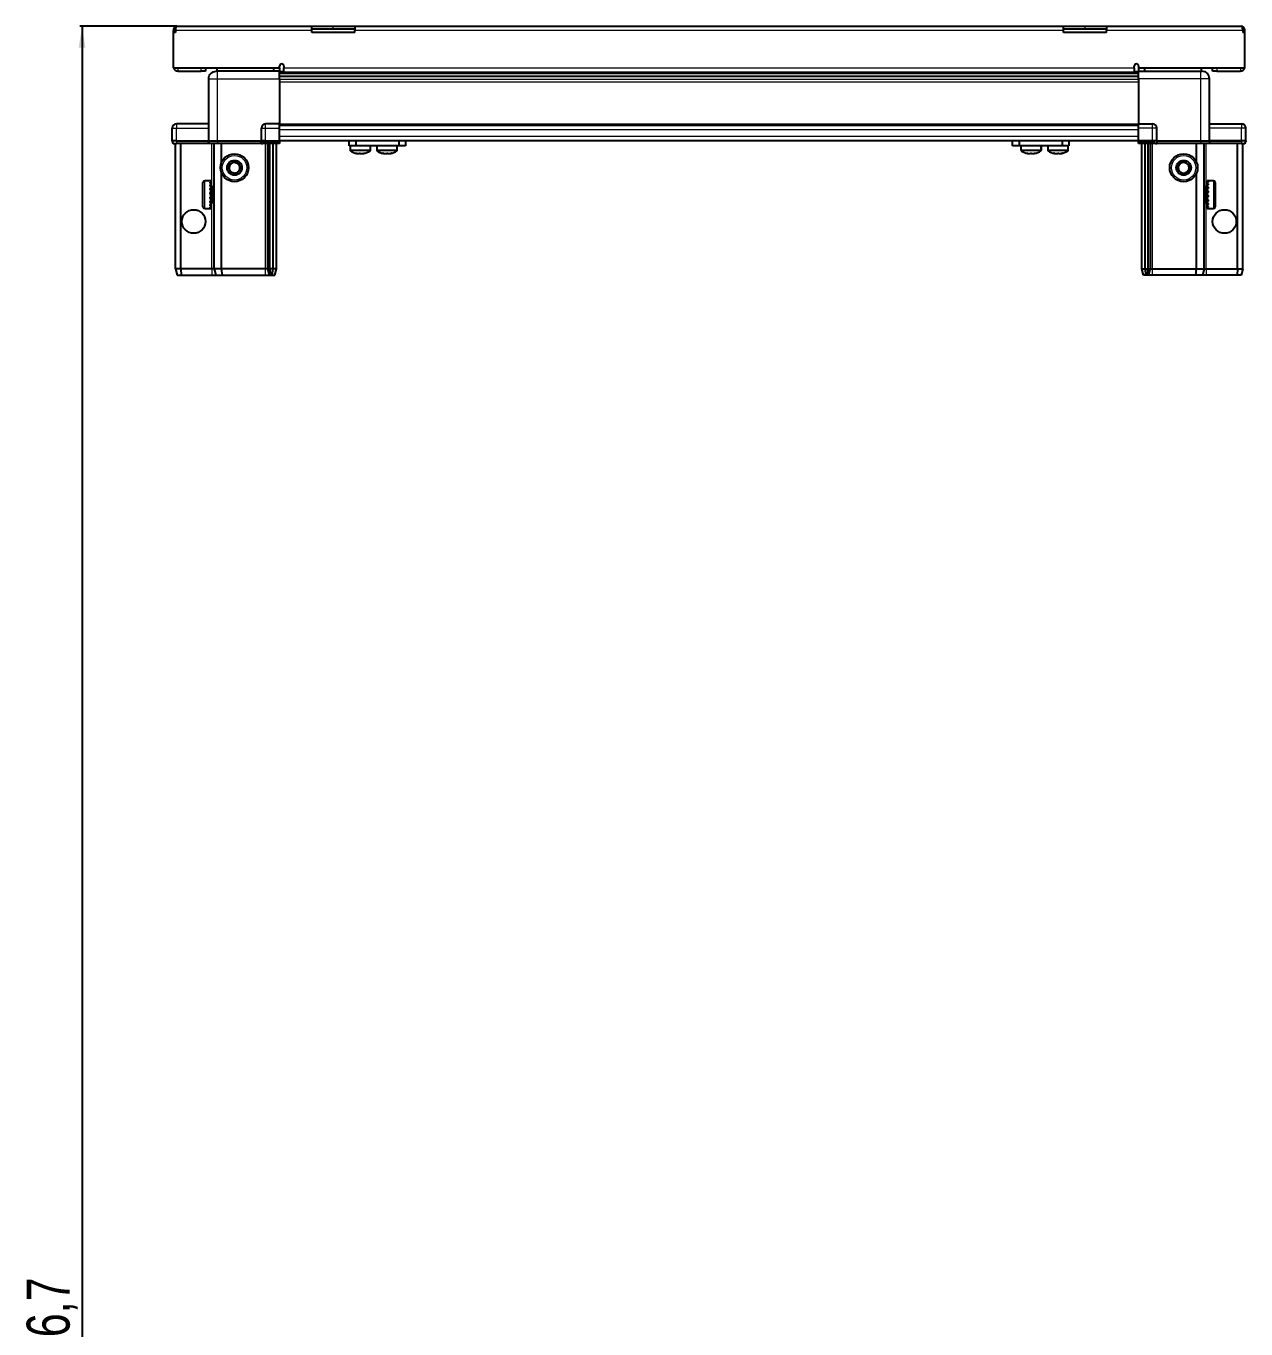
# Model space of a CAD drawing. Header units: millimetres. Extents: x 927 to 3563, y -469 to 1533.
# Drawn here: x 983 to 1551, y 138 to 744 of the extents above; entities that cross this region are included whole.
import ezdxf

# ---------------------------------------------------------------- set-up
doc = ezdxf.new("R2010")
doc.units = ezdxf.units.MM
doc.layers.add('FORMAT', color=7, linetype='Continuous')
doc.styles.add('SLDTEXTSTYLE0', font='TXT', dxfattribs={"width": 0.75})
doc.dimstyles.new('SLDDIMSTYLE0', dxfattribs={"dimtxt": 20, "dimasz": 10, "dimexe": 0, "dimexo": 0.0625, "dimgap": 5, "dimtad": 2, "dimdec": 1, "dimrnd": 1e-09, "dimzin": 12, "dimdsep": 46, "dimtxsty": 'SLDTEXTSTYLE0', "dimsah": 1, "dimcen": 0.09, "dimadec": 0, "dimazin": 3, "dimtfac": 1, "dimtofl": 0, "dimtmove": 0, "dimatfit": 3, "dimfxl": 0, "dimfrac": 2, "dimtolj": 1, "dimtzin": 12, "dimarcsym": 0})

# ---------------------------------------------------------------- blocks, each defined once
blk = doc.blocks.new('_D_8')
at = {"layer": 'FORMAT'}
for p, q in [((1052.76, 744.43), (1007.67, 744.43)), ((1008.67, 744.43), (1008.67, -462.27)), ((1053.26, -462.27), (1007.67, -462.27))]:
    blk.add_line(p, q, dxfattribs=at)
for points in [[(1008.67, 744.43), (1007.13, 734.43), (1010.21, 734.43)], [(1008.67, -462.27), (1010.21, -452.27), (1007.13, -452.27)]]:
    blk.add_solid(points, dxfattribs=at)
at = {"layer": 'FORMAT', "insert": (982.89, 100.44), "char_height": 20, "attachment_point": 1, "rotation": 90, "style": 'SLDTEXTSTYLE0'}
blk.add_mtext('1206,7', dxfattribs=at)

msp = doc.modelspace()

# ---------------------------------------------------------------- linework, layer by layer
at = {"color": 7, "linetype": 'Continuous', "lineweight": 25}
for p, q in [((1052.17, 742.33), (1051.17, 742.33)), ((1051.17, 742.33), (1051.17, 741.43)), ((1051.17, 741.43), (1051.17, 724.93)), ((1052.17, 741.43), (1051.17, 741.43)), ((1052.17, 742.33), (1052.17, 741.43)), ((1052.77, 744.43), (1115.67, 744.43)), ((1115.67, 742.33), (1115.67, 744.43)), ((1115.67, 744.43), (1125.67, 744.43)), ((1125.67, 742.93), (1115.67, 742.93)), ((1115.67, 741.43), (1115.67, 742.33)), ((1135.67, 741.43), (1115.67, 741.43)), ((1125.67, 744.43), (1135.67, 744.43)), ((1135.67, 742.93), (1125.67, 742.93)), ((1135.67, 744.43), (1465.67, 744.43)), ((1135.67, 744.43), (1135.67, 742.33)), ((1135.67, 741.43), (1135.67, 742.33)), ((1465.67, 742.33), (1465.67, 744.43)), ((1465.67, 744.43), (1475.67, 744.43)), ((1475.67, 742.93), (1465.67, 742.93)), ((1465.67, 741.43), (1465.67, 742.33)), ((1485.67, 741.43), (1465.67, 741.43)), ((1475.67, 744.43), (1485.67, 744.43)), ((1485.67, 742.93), (1475.67, 742.93)), ((1485.67, 744.43), (1548.57, 744.43)), ((1485.67, 744.43), (1485.67, 742.33)), ((1485.67, 741.43), (1485.67, 742.33)), ((1549.17, 742.33), (1549.17, 741.43)), ((1549.17, 742.33), (1550.17, 742.33)), ((1550.17, 741.43), (1549.17, 741.43)), ((1550.17, 741.43), (1550.17, 742.33)), ((1550.17, 724.93), (1550.17, 741.43)), ((1051.17, 724.93), (1100.67, 724.93)), ((1053.27, 723.43), (1064.17, 723.43)), ((1066.17, 723.43), (1064.17, 723.43)), ((1066.17, 724.93), (1066.17, 723.43)), ((1071.42, 724.93), (1071.42, 723.43)), ((1100.67, 723.43), (1071.67, 723.43)), ((1097.92, 723.43), (1097.92, 724.93)), ((1100.52, 723.43), (1100.52, 719.93)), ((1100.67, 724.93), (1100.67, 725.78)), ((1100.67, 724.93), (1100.67, 723.43)), ((1100.67, 722.78), (1124.55, 722.78)), ((1102.67, 725.78), (1102.67, 725.03)), ((1102.67, 722.93), (1102.67, 725.03)), ((1102.67, 722.93), (1498.67, 722.93)), ((1119.17, 722.93), (1119.17, 722.78)), ((1119.34, 722.93), (1119.34, 722.78)), ((1119.54, 722.93), (1119.54, 722.78)), ((1120.09, 722.93), (1120.09, 722.78)), ((1120.51, 722.93), (1120.51, 722.78)), ((1121.4, 722.93), (1121.4, 722.78)), ((1121.98, 722.93), (1121.98, 722.78)), ((1123.12, 722.93), (1123.12, 722.78)), ((1123.81, 722.93), (1123.81, 722.78)), ((1124.55, 722.78), (1125.09, 722.78)), ((1125.09, 722.93), (1125.09, 722.78)), ((1125.09, 722.78), (1125.1, 722.78)), ((1125.1, 722.78), (1125.83, 722.78)), ((1125.28, 722.93), (1125.28, 722.78)), ((1125.78, 722.93), (1125.78, 722.78)), ((1125.83, 722.93), (1125.83, 722.78)), ((1125.83, 722.78), (1126.79, 722.78)), ((1125.83, 722.78), (1125.83, 722.78)), ((1126.79, 722.78), (1474.55, 722.78)), ((1127.12, 722.93), (1127.12, 722.78)), ((1127.13, 722.93), (1127.13, 722.78)), ((1127.83, 722.93), (1127.83, 722.78)), ((1129.01, 722.93), (1129.01, 722.78)), ((1129.62, 722.93), (1129.62, 722.78)), ((1130.57, 722.93), (1130.57, 722.78)), ((1131.02, 722.93), (1131.02, 722.78)), ((1131.65, 722.93), (1131.65, 722.78)), ((1131.9, 722.93), (1131.9, 722.78)), ((1132.15, 722.93), (1132.15, 722.78)), ((1132.17, 722.93), (1132.17, 722.78)), ((1469.17, 722.93), (1469.17, 722.78)), ((1469.29, 722.93), (1469.29, 722.78)), ((1469.47, 722.93), (1469.47, 722.78)), ((1469.97, 722.93), (1469.97, 722.78)), ((1470.37, 722.93), (1470.37, 722.78)), ((1471.22, 722.93), (1471.22, 722.78)), ((1471.79, 722.93), (1471.79, 722.78)), ((1472.9, 722.93), (1472.9, 722.78)), ((1473.59, 722.93), (1473.59, 722.78)), ((1474.46, 722.78), (1474.85, 722.78)), ((1474.85, 722.93), (1474.85, 722.78)), ((1474.85, 722.78), (1474.86, 722.78)), ((1474.86, 722.78), (1475.59, 722.78)), ((1475.12, 722.93), (1475.12, 722.78)), ((1475.59, 722.93), (1475.59, 722.78)), ((1475.59, 722.78), (1476.89, 722.78)), ((1476.79, 722.78), (1500.67, 722.78)), ((1476.89, 722.93), (1476.89, 722.78)), ((1476.98, 722.93), (1476.98, 722.78)), ((1477.6, 722.93), (1477.6, 722.78)), ((1478.8, 722.93), (1478.8, 722.78)), ((1479.43, 722.93), (1479.43, 722.78)), ((1480.41, 722.93), (1480.41, 722.78)), ((1480.88, 722.93), (1480.88, 722.78)), ((1481.55, 722.93), (1481.55, 722.78)), ((1481.83, 722.93), (1481.83, 722.78)), ((1482.12, 722.93), (1482.12, 722.78)), ((1482.17, 722.78), (1482.17, 722.93)), ((1482.17, 722.93), (1482.17, 722.78)), ((1498.67, 725.03), (1498.67, 725.78)), ((1498.67, 725.03), (1498.67, 722.93)), ((1500.67, 725.78), (1500.67, 724.93)), ((1500.67, 724.93), (1550.17, 724.93)), ((1500.67, 724.93), (1500.67, 723.43)), ((1500.67, 723.43), (1529.67, 723.43)), ((1503.42, 724.93), (1503.42, 723.43)), ((1529.92, 723.43), (1529.92, 724.93)), ((1535.17, 723.43), (1535.17, 724.93)), ((1537.17, 723.43), (1535.17, 723.43)), ((1537.17, 723.43), (1548.07, 723.43)), ((1067.67, 690.93), (1067.67, 719.93)), ((1500.67, 720.98), (1100.67, 720.98)), ((1500.67, 720.95), (1100.67, 720.95)), ((1100.67, 719.93), (1100.67, 698.93)), ((1500.67, 719.93), (1500.67, 698.93)), ((1533.67, 690.93), (1533.67, 719.93)), ((1067.67, 698.93), (1052.67, 698.93)), ((1100.67, 698.93), (1094.17, 698.93)), ((1100.67, 696.93), (1100.67, 698.93)), ((1100.67, 698.28), (1500.67, 698.28)), ((1500.67, 698.93), (1507.17, 698.93)), ((1500.67, 696.93), (1500.67, 698.93)), ((1533.67, 698.93), (1548.67, 698.93)), ((1050.67, 690.93), (1050.67, 696.93)), ((1092.17, 690.93), (1092.17, 696.93)), ((1100.67, 690.93), (1100.67, 696.93)), ((1500.67, 690.93), (1500.67, 696.93)), ((1509.17, 690.93), (1509.17, 696.93)), ((1550.67, 690.93), (1550.67, 696.93)), ((1050.67, 690.93), (1050.67, 690.59)), ((1050.67, 690.93), (1050.67, 690.93)), ((1050.67, 690.93), (1050.67, 690.59)), ((1052.67, 690.93), (1050.67, 690.93)), ((1050.67, 690.59), (1051.17, 689.73)), ((1050.67, 690.59), (1051.17, 689.73)), ((1051.17, 689.73), (1052.67, 689.73)), ((1052.17, 631.43), (1052.17, 689.73)), ((1052.67, 690.93), (1067.47, 690.93)), ((1067.47, 689.73), (1052.67, 689.73)), ((1054.67, 631.43), (1054.67, 689.73)), ((1067.47, 690.93), (1067.67, 690.93)), ((1067.67, 689.73), (1067.47, 689.73)), ((1067.67, 690.93), (1067.67, 689.73)), ((1067.67, 690.93), (1071.67, 690.93)), ((1071.67, 689.73), (1067.67, 689.73)), ((1070.17, 631.43), (1070.17, 689.73)), ((1071.67, 690.93), (1091.97, 690.93)), ((1091.97, 689.73), (1071.67, 689.73)), ((1073.67, 680.93), (1073.67, 689.73)), ((1091.97, 690.93), (1092.17, 690.93)), ((1092.17, 689.73), (1091.97, 689.73)), ((1092.17, 690.93), (1092.17, 689.73)), ((1094.17, 690.93), (1092.17, 690.93)), ((1092.17, 690.93), (1094.17, 690.93)), ((1092.17, 689.73), (1092.85, 689.73)), ((1100.67, 689.73), (1092.85, 689.73)), ((1094.17, 690.93), (1100.67, 690.93)), ((1094.17, 690.59), (1100.67, 690.59)), ((1095.17, 631.43), (1095.17, 689.73)), ((1096.17, 631.43), (1096.17, 689.73)), ((1097.67, 631.43), (1097.67, 689.73)), ((1099.17, 631.43), (1099.17, 689.73)), ((1100.67, 691.08), (1500.67, 691.08)), ((1100.67, 690.93), (1100.67, 690.59)), ((1100.67, 690.59), (1100.67, 689.73)), ((1133.12, 688.58), (1133.12, 691.08)), ((1136.12, 688.58), (1133.12, 688.58)), ((1133.47, 688.58), (1133.47, 686.67)), ((1136.12, 691.08), (1136.12, 688.58)), ((1156.32, 688.58), (1136.12, 688.58)), ((1142.97, 686.67), (1142.97, 688.58)), ((1145.92, 688.58), (1145.92, 686.67)), ((1145.97, 688.58), (1145.97, 686.67)), ((1155.47, 686.67), (1155.47, 688.58)), ((1156.32, 688.58), (1156.32, 691.08)), ((1159.32, 688.58), (1156.32, 688.58)), ((1159.32, 691.08), (1159.32, 688.58)), ((1442.02, 688.58), (1442.02, 691.08)), ((1445.02, 688.58), (1442.02, 688.58)), ((1445.02, 691.08), (1445.02, 688.58)), ((1465.22, 688.58), (1445.02, 688.58)), ((1445.87, 688.58), (1445.87, 686.67)), ((1455.37, 686.67), (1455.37, 688.58)), ((1455.42, 686.67), (1455.42, 688.58)), ((1458.37, 688.58), (1458.37, 686.67)), ((1465.22, 688.58), (1465.22, 691.08)), ((1468.22, 688.58), (1465.22, 688.58)), ((1467.87, 686.67), (1467.87, 688.58)), ((1468.22, 691.08), (1468.22, 688.58)), ((1500.67, 690.93), (1507.17, 690.93)), ((1500.67, 690.93), (1500.67, 690.59)), ((1500.67, 690.93), (1500.67, 690.93)), ((1507.17, 690.93), (1500.67, 690.93)), ((1500.67, 689.73), (1500.67, 690.59)), ((1500.67, 690.59), (1500.67, 690.59)), ((1500.67, 690.59), (1507.17, 690.59)), ((1508.5, 689.73), (1500.67, 689.73)), ((1502.17, 631.43), (1502.17, 689.73)), ((1503.67, 631.43), (1503.67, 689.73)), ((1505.17, 631.43), (1505.17, 689.73)), ((1506.17, 631.43), (1506.17, 689.73)), ((1509.17, 690.93), (1507.17, 690.93)), ((1508.5, 689.73), (1509.17, 689.73)), ((1509.17, 690.93), (1509.17, 689.73)), ((1509.17, 690.93), (1509.37, 690.93)), ((1509.37, 689.73), (1509.17, 689.73)), ((1509.37, 690.93), (1529.67, 690.93)), ((1529.67, 689.73), (1509.37, 689.73)), ((1527.67, 680.93), (1527.67, 689.73)), ((1529.67, 690.93), (1533.67, 690.93)), ((1533.67, 689.73), (1529.67, 689.73)), ((1531.17, 631.43), (1531.17, 689.73)), ((1533.67, 690.93), (1533.67, 689.73)), ((1533.67, 690.93), (1533.87, 690.93)), ((1533.87, 689.73), (1533.67, 689.73)), ((1533.87, 690.93), (1548.67, 690.93)), ((1548.67, 690.93), (1533.87, 690.93)), ((1548.67, 689.73), (1533.87, 689.73)), ((1546.67, 631.43), (1546.67, 689.73)), ((1550.67, 690.93), (1548.67, 690.93)), ((1548.67, 689.73), (1550.17, 689.73)), ((1549.17, 631.43), (1549.17, 689.73)), ((1550.17, 689.73), (1550.67, 690.59)), ((1550.67, 690.93), (1550.67, 690.59)), ((1073.67, 631.43), (1073.67, 675.93)), ((1527.67, 631.43), (1527.67, 675.93)), ((1064.97, 660.23), (1064.97, 671.63)), ((1068.67, 672.43), (1065.77, 672.43)), ((1068.17, 672.33), (1068.67, 672.33)), ((1068.17, 672.33), (1068.17, 672.17)), ((1068.17, 672.17), (1068.67, 672.17)), ((1068.17, 671.68), (1068.67, 671.68)), ((1068.17, 671.68), (1068.17, 671.3)), ((1068.17, 671.3), (1068.67, 671.3)), ((1068.17, 670.46), (1068.67, 670.46)), ((1068.17, 670.46), (1068.17, 669.91)), ((1068.17, 669.91), (1068.67, 669.91)), ((1068.17, 668.8), (1068.67, 668.8)), ((1068.17, 668.8), (1068.17, 668.12)), ((1068.17, 668.12), (1068.67, 668.12)), ((1068.67, 672.33), (1068.67, 672.43)), ((1068.67, 672.17), (1068.67, 672.33)), ((1068.67, 671.68), (1068.67, 672.17)), ((1068.67, 671.3), (1068.67, 671.68)), ((1068.67, 670.46), (1068.67, 671.3)), ((1068.67, 669.91), (1068.67, 670.46)), ((1068.77, 670.33), (1068.67, 670.33)), ((1068.67, 668.8), (1068.67, 669.91)), ((1068.67, 668.12), (1068.67, 668.8)), ((1068.67, 666.86), (1068.67, 668.12)), ((1068.77, 668.81), (1068.77, 670.33)), ((1068.77, 661.53), (1068.77, 668.81)), ((1069.66, 669.24), (1069.17, 669.93)), ((1069.17, 661.93), (1069.17, 669.93)), ((1070.14, 669.93), (1069.66, 669.24)), ((1069.66, 662.62), (1069.66, 669.24)), ((1070.17, 669.93), (1070.14, 669.93)), ((1070.14, 661.93), (1070.14, 669.93)), ((1531.21, 669.93), (1531.17, 669.93)), ((1531.69, 669.24), (1531.21, 669.93)), ((1531.21, 669.93), (1531.21, 668.88)), ((1531.21, 668.88), (1531.21, 661.93)), ((1532.17, 669.93), (1531.69, 669.24)), ((1531.69, 669.24), (1531.69, 668.37)), ((1531.69, 668.37), (1531.69, 662.62)), ((1532.17, 669.93), (1532.17, 668.88)), ((1532.17, 668.88), (1532.17, 661.93)), ((1532.67, 670.33), (1532.57, 670.33)), ((1532.57, 670.33), (1532.57, 661.53)), ((1535.57, 672.43), (1532.67, 672.43)), ((1532.67, 672.43), (1532.67, 672.42)), ((1533.17, 672.42), (1532.67, 672.42)), ((1532.67, 672.42), (1532.67, 672.34)), ((1532.67, 672.34), (1532.67, 671.99)), ((1533.17, 672.34), (1532.67, 672.34)), ((1533.17, 671.99), (1532.67, 671.99)), ((1532.67, 671.99), (1532.67, 671.69)), ((1532.67, 671.69), (1532.67, 670.97)), ((1533.17, 671.69), (1532.67, 671.69)), ((1533.17, 670.97), (1532.67, 670.97)), ((1532.67, 670.97), (1532.67, 670.48)), ((1532.67, 670.48), (1532.67, 669.46)), ((1533.17, 670.48), (1532.67, 670.48)), ((1533.17, 669.46), (1532.67, 669.46)), ((1532.67, 669.46), (1532.67, 668.82)), ((1532.67, 668.82), (1532.67, 667.6)), ((1533.17, 668.82), (1532.67, 668.82)), ((1533.17, 667.6), (1532.67, 667.6)), ((1532.67, 667.6), (1532.67, 667.06)), ((1533.17, 672.34), (1533.17, 672.42)), ((1533.17, 671.69), (1533.17, 671.99)), ((1533.17, 670.48), (1533.17, 670.97)), ((1533.17, 668.82), (1533.17, 669.46)), ((1533.17, 666.88), (1533.17, 667.6)), ((1536.37, 671.63), (1536.37, 670.14)), ((1536.37, 670.14), (1536.37, 660.23)), ((1068.17, 666.86), (1068.67, 666.86)), ((1068.17, 666.86), (1068.17, 666.12)), ((1068.17, 666.56), (1068.67, 666.56)), ((1068.17, 666.12), (1068.67, 666.12)), ((1068.17, 664.83), (1068.67, 664.83)), ((1068.17, 664.83), (1068.17, 664.11)), ((1068.17, 664.69), (1068.67, 664.69)), ((1068.17, 664.11), (1068.67, 664.11)), ((1068.17, 662.9), (1068.67, 662.9)), ((1068.17, 662.9), (1068.17, 662.27)), ((1068.17, 662.27), (1068.67, 662.27)), ((1068.17, 661.27), (1068.67, 661.27)), ((1068.17, 661.27), (1068.17, 660.79)), ((1068.67, 666.56), (1068.67, 666.86)), ((1068.67, 664.83), (1068.67, 666.12)), ((1068.67, 664.11), (1068.67, 664.69)), ((1068.67, 662.9), (1068.67, 664.11)), ((1068.67, 662.27), (1068.67, 662.9)), ((1068.67, 661.27), (1068.67, 662.27)), ((1068.67, 661.53), (1068.77, 661.53)), ((1068.67, 660.79), (1068.67, 661.27)), ((1069.17, 661.93), (1069.66, 662.62)), ((1069.66, 662.62), (1070.14, 661.93)), ((1070.14, 661.93), (1070.17, 661.93)), ((1531.17, 661.93), (1531.21, 661.93)), ((1531.21, 661.93), (1531.69, 662.62)), ((1531.69, 662.62), (1532.17, 661.93)), ((1532.57, 661.53), (1532.67, 661.53)), ((1533.17, 667.06), (1532.67, 667.06)), ((1532.67, 666.88), (1532.67, 665.58)), ((1533.17, 666.88), (1532.67, 666.88)), ((1533.17, 665.58), (1532.67, 665.58)), ((1533.17, 665.19), (1532.67, 665.19)), ((1532.67, 665.19), (1532.67, 664.84)), ((1533.17, 664.84), (1532.67, 664.84)), ((1532.67, 664.84), (1532.67, 663.59)), ((1533.17, 663.59), (1532.67, 663.59)), ((1532.67, 663.59), (1532.67, 662.92)), ((1532.67, 662.92), (1532.67, 661.83)), ((1533.17, 662.92), (1532.67, 662.92)), ((1533.17, 661.83), (1532.67, 661.83)), ((1532.67, 661.83), (1532.67, 661.28)), ((1532.67, 661.28), (1532.67, 660.47)), ((1533.17, 661.28), (1532.67, 661.28)), ((1533.17, 664.84), (1533.17, 665.58)), ((1533.17, 662.92), (1533.17, 663.59)), ((1533.17, 661.28), (1533.17, 661.83)), ((1065.77, 659.43), (1068.67, 659.43)), ((1068.17, 660.79), (1068.67, 660.79)), ((1068.17, 660.1), (1068.67, 660.1)), ((1068.17, 660.1), (1068.17, 659.81)), ((1068.17, 659.81), (1068.67, 659.81)), ((1068.17, 659.49), (1068.67, 659.49)), ((1068.17, 659.49), (1068.17, 659.43)), ((1068.17, 659.43), (1068.67, 659.43)), ((1068.67, 660.1), (1068.67, 660.79)), ((1068.67, 659.81), (1068.67, 660.1)), ((1068.67, 659.49), (1068.67, 659.81)), ((1068.67, 659.43), (1068.67, 659.49)), ((1068.67, 659.43), (1068.67, 659.43)), ((1533.17, 660.47), (1532.67, 660.47)), ((1532.67, 660.47), (1532.67, 660.11)), ((1532.67, 660.11), (1532.67, 659.65)), ((1533.17, 660.11), (1532.67, 660.11)), ((1533.17, 659.65), (1532.67, 659.65)), ((1532.67, 659.65), (1532.67, 659.5)), ((1532.67, 659.5), (1532.67, 659.43)), ((1533.17, 659.5), (1532.67, 659.5)), ((1532.67, 659.43), (1535.57, 659.43)), ((1533.17, 660.11), (1533.17, 660.47)), ((1533.17, 659.5), (1533.17, 659.65)), ((1054.67, 631.43), (1052.17, 631.43)), ((1052.17, 631.43), (1052.98, 628.43)), ((1069.17, 631.43), (1054.67, 631.43)), ((1054.67, 631.43), (1054.83, 628.43)), ((1070.17, 631.43), (1069.17, 631.43)), ((1073.67, 631.43), (1070.17, 631.43)), ((1070.17, 631.43), (1070.98, 628.43)), ((1094.17, 631.43), (1073.67, 631.43)), ((1074.01, 628.43), (1073.67, 631.43)), ((1095.17, 631.43), (1094.17, 631.43)), ((1096.17, 631.43), (1095.17, 631.43)), ((1095.98, 628.43), (1095.17, 631.43)), ((1097.67, 631.43), (1096.17, 631.43)), ((1096.72, 628.43), (1096.17, 631.43)), ((1097.22, 628.43), (1097.67, 631.43)), ((1099.17, 631.43), (1097.67, 631.43)), ((1098.37, 628.43), (1099.17, 631.43)), ((1502.98, 628.43), (1502.17, 631.43)), ((1502.17, 631.43), (1503.67, 631.43)), ((1504.13, 628.43), (1503.67, 631.43)), ((1503.67, 631.43), (1505.17, 631.43)), ((1504.63, 628.43), (1505.17, 631.43)), ((1505.17, 631.43), (1506.17, 631.43)), ((1505.37, 628.43), (1506.17, 631.43)), ((1506.17, 631.43), (1507.17, 631.43)), ((1507.17, 631.43), (1527.67, 631.43)), ((1527.34, 628.43), (1527.67, 631.43)), ((1527.67, 631.43), (1531.17, 631.43)), ((1531.17, 631.43), (1530.37, 628.43)), ((1531.17, 631.43), (1532.17, 631.43)), ((1532.17, 631.43), (1546.67, 631.43)), ((1546.67, 631.43), (1546.52, 628.43)), ((1546.67, 631.43), (1549.17, 631.43)), ((1549.17, 631.43), (1548.37, 628.43)), ((1052.98, 628.43), (1054.83, 628.43)), ((1054.83, 628.43), (1069.17, 628.43)), ((1069.17, 628.43), (1070.98, 628.43)), ((1070.98, 628.43), (1074.01, 628.43)), ((1074.01, 628.43), (1094.17, 628.43)), ((1094.17, 628.43), (1095.98, 628.43)), ((1095.98, 628.43), (1096.72, 628.43)), ((1096.72, 628.43), (1097.22, 628.43)), ((1097.22, 628.43), (1098.37, 628.43)), ((1504.13, 628.43), (1502.98, 628.43)), ((1504.63, 628.43), (1504.13, 628.43)), ((1505.37, 628.43), (1504.63, 628.43)), ((1507.17, 628.43), (1505.37, 628.43)), ((1527.34, 628.43), (1507.17, 628.43)), ((1530.37, 628.43), (1527.34, 628.43)), ((1532.17, 628.43), (1530.37, 628.43)), ((1546.52, 628.43), (1532.17, 628.43)), ((1548.37, 628.43), (1546.52, 628.43))]:
    msp.add_line(p, q, dxfattribs=at)
at = {"color": 8, "linetype": 'Continuous', "lineweight": 18}
for p, q in [((1115.67, 742.33), (1052.17, 742.33)), ((1125.67, 742.93), (1125.67, 744.43)), ((1465.67, 742.33), (1135.67, 742.33)), ((1475.67, 744.43), (1475.67, 742.93)), ((1549.17, 742.33), (1485.67, 742.33)), ((1053.27, 724.93), (1053.27, 723.43)), ((1064.17, 723.43), (1064.17, 724.93)), ((1100.67, 723.43), (1102.67, 723.43)), ((1500.67, 722.19), (1100.67, 722.19)), ((1102.67, 725.03), (1498.67, 725.03)), ((1498.67, 723.43), (1500.67, 723.43)), ((1537.17, 724.93), (1537.17, 723.43)), ((1548.07, 724.93), (1548.07, 723.43)), ((1071.67, 719.93), (1100.67, 719.93)), ((1071.67, 690.93), (1071.67, 719.93)), ((1100.67, 719.74), (1500.67, 719.74)), ((1500.67, 718.33), (1100.67, 718.33)), ((1529.67, 719.93), (1500.67, 719.93)), ((1529.67, 690.93), (1529.67, 719.93)), ((1052.67, 698.93), (1052.67, 696.93)), ((1094.17, 696.93), (1094.17, 698.93)), ((1100.67, 698.93), (1500.67, 698.93)), ((1507.17, 696.93), (1507.17, 698.93)), ((1548.67, 698.93), (1548.67, 696.93)), ((1050.67, 696.93), (1052.67, 696.93)), ((1052.67, 690.93), (1052.67, 696.93)), ((1052.67, 696.93), (1067.67, 696.93)), ((1092.17, 696.93), (1094.17, 696.93)), ((1094.17, 696.93), (1100.67, 696.93)), ((1094.17, 690.93), (1094.17, 696.93)), ((1100.67, 696.28), (1500.67, 696.28)), ((1100.67, 693.08), (1500.67, 693.08)), ((1507.17, 696.93), (1500.67, 696.93)), ((1507.17, 690.93), (1507.17, 696.93)), ((1509.17, 696.93), (1507.17, 696.93)), ((1548.67, 696.93), (1533.67, 696.93)), ((1548.67, 690.93), (1548.67, 696.93)), ((1550.67, 696.93), (1548.67, 696.93)), ((1052.67, 690.93), (1052.67, 689.73)), ((1067.47, 689.73), (1067.47, 690.93)), ((1069.17, 669.93), (1069.17, 689.73)), ((1071.67, 690.93), (1071.67, 689.73)), ((1091.97, 689.73), (1091.97, 690.93)), ((1094.17, 690.93), (1094.17, 690.59)), ((1094.17, 631.43), (1094.17, 689.73)), ((1142.97, 686.67), (1133.47, 686.67)), ((1142.78, 686.3), (1133.67, 686.3)), ((1145.97, 686.67), (1145.92, 686.67)), ((1155.47, 686.67), (1145.97, 686.67)), ((1146.17, 686.3), (1146.12, 686.3)), ((1155.28, 686.3), (1146.17, 686.3)), ((1448.08, 686.67), (1445.87, 686.67)), ((1448.19, 686.3), (1446.07, 686.3)), ((1455.37, 686.67), (1448.08, 686.67)), ((1455.18, 686.3), (1448.19, 686.3)), ((1455.23, 686.3), (1455.18, 686.3)), ((1455.42, 686.67), (1455.37, 686.67)), ((1465.88, 686.67), (1458.37, 686.67)), ((1465.76, 686.3), (1458.57, 686.3)), ((1467.68, 686.3), (1465.76, 686.3)), ((1467.87, 686.67), (1465.88, 686.67)), ((1500.67, 690.93), (1500.67, 690.59)), ((1507.17, 690.93), (1507.17, 690.59)), ((1507.17, 631.43), (1507.17, 689.73)), ((1509.37, 690.93), (1509.37, 689.73)), ((1529.67, 690.93), (1529.67, 689.73)), ((1532.17, 669.93), (1532.17, 689.73)), ((1533.87, 690.93), (1533.87, 689.73)), ((1548.67, 690.93), (1548.67, 689.73)), ((1065.77, 659.43), (1065.77, 672.43)), ((1535.57, 672.43), (1535.57, 670.73)), ((1535.57, 670.73), (1535.57, 659.43)), ((1069.17, 631.43), (1069.17, 661.93)), ((1532.17, 631.43), (1532.17, 661.93)), ((1069.17, 631.43), (1069.17, 628.43)), ((1094.17, 628.43), (1094.17, 631.43)), ((1507.17, 628.43), (1507.17, 631.43)), ((1532.17, 631.43), (1532.17, 628.43))]:
    msp.add_line(p, q, dxfattribs=at)
at = {"color": 7, "linetype": 'Continuous', "lineweight": 25}
for centre, radius in [((1079.67, 678.43), 6.5), ((1079.67, 678.43), 3.46), ((1521.67, 678.43), 6.5), ((1521.67, 678.43), 3.46), ((1060.67, 653.43), 5.5), ((1540.67, 653.43), 5.5)]:
    msp.add_circle(centre, radius, dxfattribs=at)
at = {"color": 8, "linetype": 'Continuous', "lineweight": 18}
for centre in [(1079.67, 678.43), (1521.67, 678.43)]:
    msp.add_circle(centre, 5.7, dxfattribs=at)
at = {"color": 7, "linetype": 'Continuous', "lineweight": 25}
for centre, radius, start, end in [((1053.27, 725.53), 2.1, 196.60155, 270), ((1101.67, 725.78), 1, 0, 180), ((1499.67, 725.78), 1, 0, 180), ((1548.07, 725.53), 2.1, 270, 343.39845), ((1052.67, 696.93), 2, 90, 180), ((1094.17, 696.93), 2, 90, 180), ((1507.17, 696.93), 2, 0, 90), ((1548.67, 696.93), 2, 0, 90), ((1133.92, 686.67), 0.45, 180, 235.28209), ((1138.22, 692.88), 8, 235.28209, 258.9392), ((1138.22, 692.88), 8, 281.00757, 304.71791), ((1142.52, 686.67), 0.45, 304.71791, 0), ((1146.37, 686.67), 0.45, 180, 235.28209), ((1146.42, 686.67), 0.45, 180, 235.28209), ((1150.67, 692.88), 8, 235.28209, 256.54113), ((1150.72, 692.88), 8, 235.28209, 259.06255), ((1150.72, 692.88), 8, 280.87532, 304.71791), ((1155.02, 686.67), 0.45, 304.71791, 0), ((1446.32, 686.67), 0.45, 180, 235.28209), ((1450.62, 692.88), 8, 235.28209, 259.05401), ((1450.62, 692.88), 8, 280.84597, 304.71791), ((1450.67, 692.88), 8, 280.92113, 304.71791), ((1454.92, 686.67), 0.45, 304.71791, 0), ((1454.97, 686.67), 0.45, 304.71791, 0), ((1458.82, 686.67), 0.45, 180, 235.28209), ((1463.12, 692.88), 8, 235.28209, 258.92302), ((1463.12, 692.88), 8, 280.93918, 304.71791), ((1467.42, 686.67), 0.45, 304.71791, 0), ((1079.67, 678.43), 2.5, 134.92207, 194.92207), ((1079.67, 678.43), 2.5, 74.92207, 134.92207), ((1079.67, 678.43), 2.5, 14.92207, 74.92207), ((1521.67, 678.43), 2.5, 118.29497, 178.29497), ((1521.67, 678.43), 2.5, 58.29497, 118.29497), ((1521.67, 678.43), 2.5, 358.29497, 58.29497), ((1079.67, 678.43), 2.5, 194.92207, 254.92207), ((1079.67, 678.43), 2.5, 254.92207, 314.92207), ((1079.67, 678.43), 2.5, 314.92207, 14.92207), ((1521.67, 678.43), 2.5, 178.29497, 238.29497), ((1521.67, 678.43), 2.5, 238.29497, 298.29497), ((1521.67, 678.43), 2.5, 298.29497, 358.29497), ((1065.77, 671.63), 0.8, 90, 180), ((1069.17, 670.33), 0.4, 180, 270), ((1532.17, 670.33), 0.4, 270, 0), ((1535.57, 671.63), 0.8, 360, 90), ((1069.17, 661.53), 0.4, 90, 180), ((1532.17, 661.53), 0.4, 360, 90), ((1065.77, 660.23), 0.8, 180, 270), ((1535.57, 660.23), 0.8, 270, 0)]:
    msp.add_arc(centre, radius, start, end, dxfattribs=at)
for centre, start_param, end_param in [((1094.17, 687.13), 0, 0.722734), ((1507.17, 687.13), 5.560451, 6.283185)]:
    msp.add_ellipse(centre, major_axis=(0, 3.46), ratio=0.57735, start_param=start_param, end_param=end_param, dxfattribs=at)
for points, knots in [([(1052.77, 744.33), (1052.69, 744.32), (1052.37, 744.28), (1051.89, 743.95), (1051.42, 743.4), (1051.2, 742.82), (1051.18, 742.45), (1051.17, 742.33)], [0, 0, 0, 0, 0.089262, 0.347509, 0.605751, 0.863994, 1, 1, 1, 1]), ([(1052.17, 742.33), (1052.22, 742.58), (1052.31, 743.07), (1052.44, 743.71), (1052.57, 744.18), (1052.68, 744.4), (1052.75, 744.42), (1052.77, 744.43)], [0, 0, 0, 0, 0.230255, 0.448522, 0.666786, 0.88505, 1, 1, 1, 1]), ([(1548.57, 744.43), (1548.62, 744.4), (1548.71, 744.35), (1548.84, 743.95), (1548.97, 743.4), (1549.08, 742.82), (1549.15, 742.45), (1549.17, 742.33)], [0, 0, 0, 0, 0.2302553, 0.4485219, 0.6667858, 0.8850496, 1, 1, 1, 1]), ([(1550.17, 742.33), (1550.15, 742.58), (1550.09, 743.07), (1549.7, 743.71), (1549.18, 744.17), (1548.77, 744.29), (1548.58, 744.34)], [0, 0, 0, 0, 0.273243, 0.53226, 0.791273, 1, 1, 1, 1]), ([(1067.67, 719.93), (1067.72, 720.37), (1067.79, 721.04), (1068.23, 721.86), (1068.68, 722.42), (1069.24, 722.87), (1070.05, 723.31), (1070.73, 723.38), (1071.17, 723.43)], [0, 0, 0, 0, 0.239457, 0.368361, 0.5, 0.631639, 0.760543, 1, 1, 1, 1]), ([(1071.67, 723.43), (1071.61, 723.43), (1071.48, 723.43), (1071.31, 723.43), (1071.19, 723.43), (1071.18, 723.43), (1071.17, 723.43)], [0, 0, 0, 0, 0.249394, 0.500333, 0.750167, 1, 1, 1, 1]), ([(1100.67, 719.93), (1100.67, 720.32), (1100.67, 721.11), (1100.67, 722.16), (1100.67, 722.95), (1100.67, 723.37), (1100.67, 723.41), (1100.67, 723.43)], [0, 0, 0, 0, 0.214694, 0.429388, 0.644082, 0.858775, 1, 1, 1, 1]), ([(1500.67, 719.93), (1500.67, 720.32), (1500.67, 721.11), (1500.67, 722.16), (1500.67, 722.95), (1500.67, 723.37), (1500.67, 723.41), (1500.67, 723.43)], [0, 0, 0, 0, 0.214694, 0.429388, 0.644082, 0.858775, 1, 1, 1, 1]), ([(1529.67, 723.43), (1529.74, 723.43), (1529.87, 723.43), (1530.03, 723.43), (1530.15, 723.43), (1530.16, 723.43), (1530.17, 723.43)], [0, 0, 0, 0, 0.249394, 0.500333, 0.750167, 1, 1, 1, 1]), ([(1533.67, 719.93), (1533.63, 720.37), (1533.55, 721.04), (1533.12, 721.86), (1532.67, 722.42), (1532.1, 722.87), (1531.29, 723.31), (1530.61, 723.38), (1530.17, 723.43)], [0, 0, 0, 0, 0.239457, 0.368361, 0.5, 0.631639, 0.760543, 1, 1, 1, 1]), ([(1076.88, 679.18), (1077.25, 679.54), (1077.93, 680.22), (1078.61, 680.9), (1078.93, 681.22)], [0, 0, 0, 0, 0.534686, 1, 1, 1, 1]), ([(1078.93, 681.22), (1079.43, 681.08), (1080.36, 680.83), (1081.29, 680.58), (1081.72, 680.46)], [0, 0, 0, 0, 0.5346859, 1, 1, 1, 1]), ([(1081.72, 680.46), (1081.75, 680.34), (1081.9, 679.77), (1082.16, 678.8), (1082.37, 678.01), (1082.46, 677.68)], [0, 0, 0, 0, 0.133125, 0.637099, 1, 1, 1, 1]), ([(1136.72, 685.02), (1136.72, 685.02), (1136.72, 685.02), (1136.59, 685.05), (1136.41, 685.1), (1136.26, 685.15), (1136.18, 685.19), (1136.17, 685.2), (1136.17, 685.2), (1136.18, 685.2), (1136.2, 685.2), (1136.28, 685.18), (1136.57, 685.11), (1136.95, 685.04), (1137.36, 685.01), (1137.63, 685.04), (1137.79, 685.1), (1137.89, 685.17), (1137.97, 685.19), (1137.99, 685.2), (1138.01, 685.2), (1138.03, 685.2), (1138.07, 685.19), (1138.17, 685.16), (1138.33, 685.09), (1138.55, 685.03), (1138.85, 685.01), (1139.19, 685.03), (1139.5, 685.08), (1139.74, 685.13), (1139.86, 685.16), (1139.94, 685.18), (1140, 685.19), (1140.03, 685.2), (1140.05, 685.2), (1140.05, 685.2), (1140.06, 685.2)], [0, 0, 0, 0, 0.026098, 0.079837, 0.137205, 0.178357, 0.199039, 0.20334, 0.207689, 0.210723, 0.214544, 0.22148, 0.248602, 0.355777, 0.404897, 0.454423, 0.54605, 0.591404, 0.597119, 0.601325, 0.604382, 0.607444, 0.611991, 0.624229, 0.678519, 0.75975, 0.804305, 0.849026, 0.923625, 0.95136, 0.968708, 0.979996, 0.991142, 0.995473, 0.998845, 1, 1, 1, 1]), ([(1140.06, 685.2), (1140.06, 685.2), (1140.07, 685.2), (1140.07, 685.19), (1140.03, 685.16), (1139.88, 685.09), (1139.75, 685.04), (1139.69, 685.01), (1139.74, 685.02), (1139.75, 685.03)], [0, 0, 0, 0, 0.015183, 0.036536, 0.0957, 0.360142, 0.675239, 0.874535, 1, 1, 1, 1]), ([(1149.21, 685.02), (1149.21, 685.02), (1149.23, 685.02), (1149.09, 685.06), (1148.93, 685.13), (1148.81, 685.18), (1148.81, 685.2), (1148.82, 685.2), (1148.83, 685.2), (1148.86, 685.19), (1148.94, 685.18), (1149.28, 685.1), (1149.71, 685.02), (1150.14, 685.01), (1150.36, 685.05), (1150.53, 685.1), (1150.65, 685.15), (1150.73, 685.19), (1150.78, 685.2), (1150.8, 685.2), (1150.83, 685.2), (1150.85, 685.2), (1150.91, 685.18), (1151.05, 685.11), (1151.2, 685.04), (1151.5, 685.01), (1151.89, 685.04), (1152.27, 685.1), (1152.57, 685.17), (1152.68, 685.19), (1152.7, 685.2), (1152.72, 685.2), (1152.72, 685.2), (1152.72, 685.19), (1152.66, 685.16), (1152.48, 685.09), (1152.28, 685.03), (1152.25, 685.02), (1152.24, 685.02)], [0, 0, 0, 0, 0.028363, 0.080682, 0.138356, 0.167292, 0.170918, 0.173795, 0.176698, 0.18005, 0.186399, 0.213077, 0.319019, 0.35398, 0.399283, 0.447645, 0.482337, 0.499772, 0.503397, 0.507064, 0.509622, 0.512843, 0.51869, 0.541554, 0.631904, 0.673313, 0.715064, 0.792307, 0.830541, 0.835358, 0.838904, 0.841481, 0.844063, 0.847895, 0.858212, 0.90398, 0.972459, 1, 1, 1, 1]), ([(1449.11, 685.02), (1449.1, 685.02), (1449.06, 685.03), (1448.85, 685.09), (1448.69, 685.16), (1448.63, 685.19), (1448.62, 685.2), (1448.62, 685.2), (1448.63, 685.2), (1448.65, 685.2), (1448.7, 685.19), (1448.93, 685.14), (1449.25, 685.07), (1449.63, 685.02), (1449.91, 685.01), (1450.17, 685.05), (1450.31, 685.12), (1450.44, 685.18), (1450.49, 685.2), (1450.52, 685.2), (1450.54, 685.2), (1450.56, 685.2), (1450.6, 685.19), (1450.73, 685.14), (1450.88, 685.07), (1451.14, 685.02), (1451.49, 685.02), (1451.86, 685.06), (1452.19, 685.13), (1452.42, 685.18), (1452.5, 685.2), (1452.52, 685.2), (1452.53, 685.2), (1452.54, 685.19), (1452.52, 685.18), (1452.36, 685.1), (1452.11, 685.02), (1452.13, 685.02), (1452.13, 685.02)], [0, 0, 0, 0, 0.024519, 0.105974, 0.133842, 0.147819, 0.153553, 0.156403, 0.15928, 0.16178, 0.166477, 0.181648, 0.254111, 0.300998, 0.335579, 0.379192, 0.462021, 0.482676, 0.486455, 0.490271, 0.492817, 0.495357, 0.499784, 0.513427, 0.576955, 0.640973, 0.679017, 0.731371, 0.789083, 0.818039, 0.821666, 0.824546, 0.82745, 0.830805, 0.837158, 0.863854, 0.969866, 1, 1, 1, 1]), ([(1461.59, 685.03), (1461.61, 685.02), (1461.65, 685.01), (1461.6, 685.04), (1461.48, 685.08), (1461.37, 685.13), (1461.32, 685.16), (1461.29, 685.18), (1461.28, 685.19), (1461.28, 685.2), (1461.28, 685.2), (1461.29, 685.2), (1461.29, 685.2)], [0, 0, 0, 0, 0.117513, 0.319182, 0.655587, 0.780657, 0.858887, 0.909792, 0.960055, 0.979586, 0.994792, 1, 1, 1, 1]), ([(1461.29, 685.2), (1461.29, 685.2), (1461.31, 685.2), (1461.35, 685.19), (1461.5, 685.16), (1461.79, 685.09), (1462.15, 685.04), (1462.48, 685.01), (1462.81, 685.03), (1463.01, 685.09), (1463.18, 685.16), (1463.25, 685.19), (1463.3, 685.2), (1463.32, 685.2), (1463.34, 685.2), (1463.37, 685.2), (1463.41, 685.19), (1463.52, 685.14), (1463.62, 685.07), (1463.83, 685.02), (1464.07, 685.01), (1464.46, 685.05), (1464.82, 685.12), (1465.08, 685.18), (1465.14, 685.2), (1465.16, 685.2), (1465.17, 685.2), (1465.18, 685.2), (1465.17, 685.19), (1465.07, 685.14), (1464.85, 685.07), (1464.63, 685.02), (1464.63, 685.02), (1464.62, 685.02)], [0, 0, 0, 0, 0.0033506, 0.0080628, 0.021119, 0.0794763, 0.1490118, 0.1929925, 0.2373326, 0.3338878, 0.3669223, 0.3834897, 0.3902874, 0.3936653, 0.3970754, 0.4000395, 0.4056074, 0.423591, 0.5094867, 0.5650663, 0.606058, 0.6577556, 0.7559406, 0.7804241, 0.7849037, 0.7894268, 0.7924448, 0.7954558, 0.8007042, 0.816876, 0.8921804, 0.9680663, 1, 1, 1, 1]), ([(1519.13, 677.06), (1519.15, 677.57), (1519.17, 678.54), (1519.2, 679.5), (1519.22, 679.94)], [0, 0, 0, 0, 0.534686, 1, 1, 1, 1]), ([(1519.22, 679.94), (1519.67, 680.19), (1520.52, 680.64), (1521.36, 681.1), (1521.76, 681.31)], [0, 0, 0, 0, 0.5346859, 1, 1, 1, 1]), ([(1521.76, 681.31), (1521.86, 681.25), (1522.37, 680.93), (1523.22, 680.41), (1523.92, 679.98), (1524.21, 679.79)], [0, 0, 0, 0, 0.133125, 0.637099, 1, 1, 1, 1]), ([(1524.21, 679.79), (1524.2, 679.28), (1524.17, 678.31), (1524.14, 677.36), (1524.13, 676.91)], [0, 0, 0, 0, 0.534686, 1, 1, 1, 1]), ([(1077.63, 676.39), (1077.54, 676.72), (1077.33, 677.52), (1077.07, 678.48), (1076.92, 679.06), (1076.88, 679.18)], [0, 0, 0, 0, 0.3629006, 0.8668753, 1, 1, 1, 1]), ([(1080.42, 675.64), (1079.92, 675.77), (1078.99, 676.02), (1078.06, 676.27), (1077.63, 676.39)], [0, 0, 0, 0, 0.534686, 1, 1, 1, 1]), ([(1082.46, 677.68), (1082.09, 677.31), (1081.41, 676.63), (1080.73, 675.95), (1080.42, 675.64)], [0, 0, 0, 0, 0.534686, 1, 1, 1, 1]), ([(1521.59, 675.54), (1521.29, 675.72), (1520.59, 676.15), (1519.75, 676.68), (1519.24, 676.99), (1519.13, 677.06)], [0, 0, 0, 0, 0.362901, 0.866875, 1, 1, 1, 1]), ([(1524.13, 676.91), (1523.67, 676.66), (1522.82, 676.21), (1521.98, 675.75), (1521.59, 675.54)], [0, 0, 0, 0, 0.5346859, 1, 1, 1, 1])]:
    msp.add_open_spline(points, degree=3, knots=knots, dxfattribs=at)
at = {"color": 8, "linetype": 'Continuous', "lineweight": 18}
for points in [[(1071.67, 719.93), (1071.67, 720.37), (1071.67, 721.04), (1071.67, 721.86), (1071.67, 722.42), (1071.67, 722.87), (1071.67, 723.31), (1071.67, 723.38), (1071.67, 723.43)], [(1529.67, 719.93), (1529.67, 720.37), (1529.67, 721.04), (1529.67, 721.86), (1529.67, 722.42), (1529.67, 722.87), (1529.67, 723.31), (1529.67, 723.38), (1529.67, 723.43)]]:
    msp.add_open_spline(points, degree=3, knots=[0, 0, 0, 0, 0.239457, 0.368361, 0.5, 0.631639, 0.760543, 1, 1, 1, 1], dxfattribs=at)
for points in [[(1067.67, 719.93), (1067.73, 719.93), (1067.85, 719.93), (1068.78, 719.93), (1070.1, 719.93), (1071.15, 719.93), (1071.67, 719.93)], [(1533.67, 719.93), (1533.61, 719.93), (1533.49, 719.93), (1532.57, 719.93), (1531.24, 719.93), (1530.2, 719.93), (1529.67, 719.93)]]:
    msp.add_open_spline(points, degree=3, dxfattribs=at)

# ---------------------------------------------------------------- dimensions: what is measured, and where the dimension line sits
at = {"layer": 'FORMAT'}
dim = msp.add_linear_dim(base=(1008.67, -462.27), p1=(1052.77, 744.43), p2=(1053.27, -462.27), angle=90, dimstyle='SLDDIMSTYLE0', dxfattribs=at)
dim.commit()
dim.dimension.update_dxf_attribs({"geometry": '_D_8', "text_midpoint": (1008.67, 141.08), "dimtype": 160})

doc.saveas('drawing.dxf')
